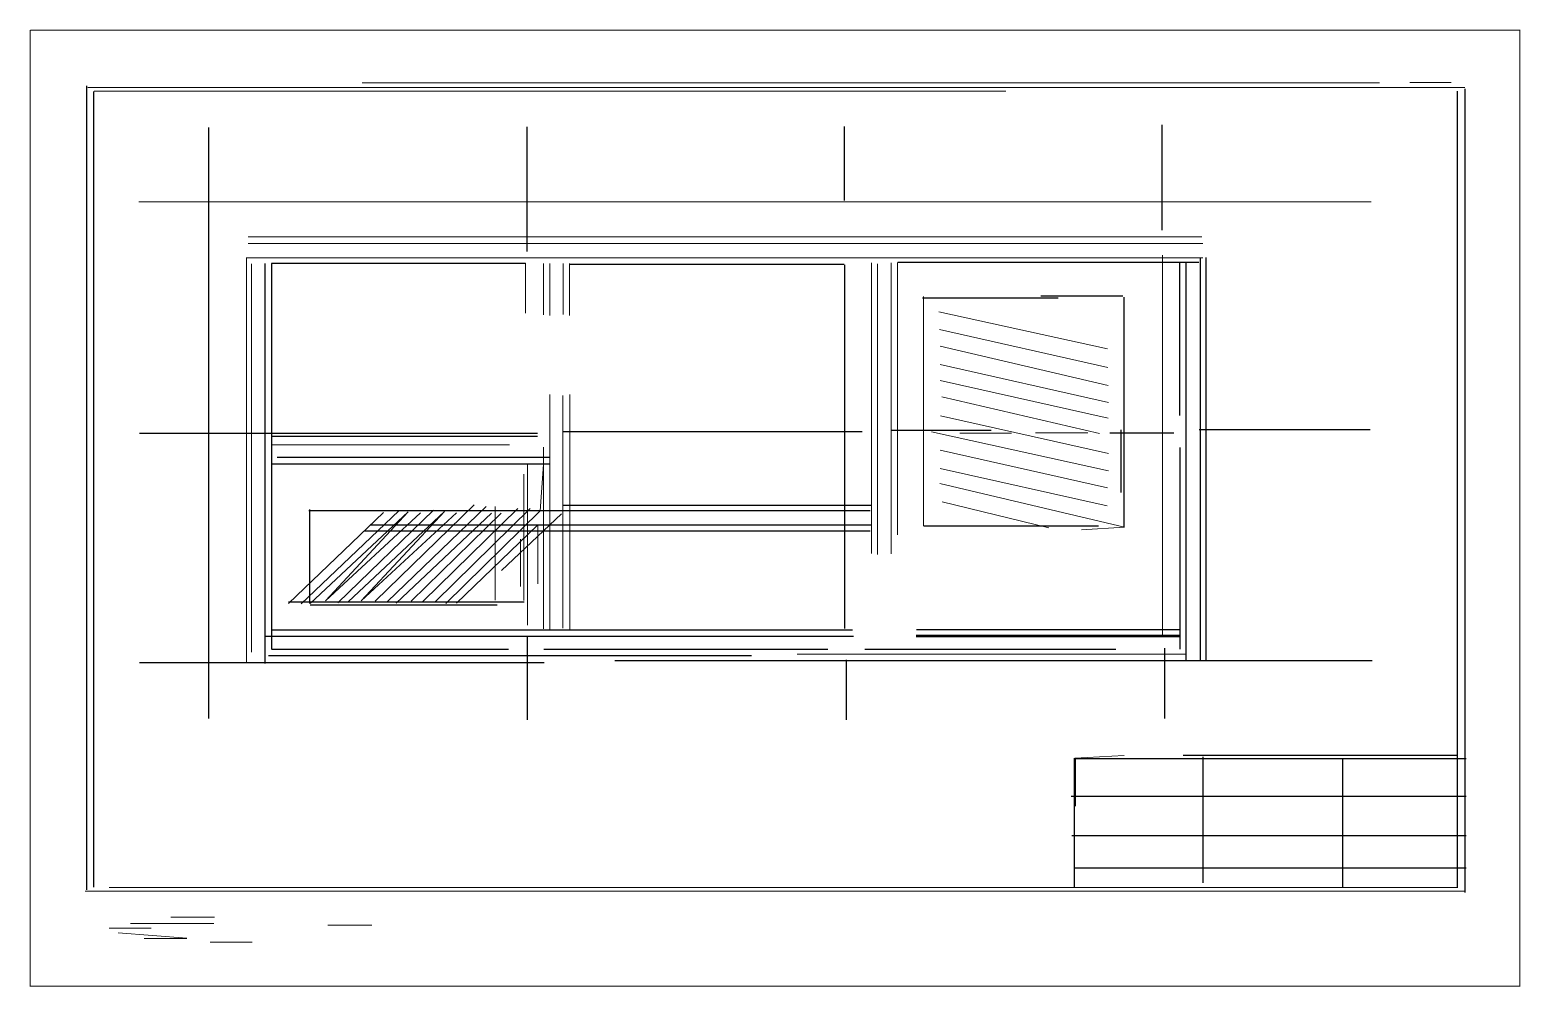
# Model space of a CAD drawing. Header units: millimetres. Extents: x 3 to 1672, y 4 to 1074.
import ezdxf

# ---------------------------------------------------------------- set-up
doc = ezdxf.new("R2010")
doc.units = ezdxf.units.MM
for name, color, linetype, lineweight in [('DETAIL', 7, 'Continuous', 9), ('GRID_OR_AXIS', 5, 'Continuous', 13), ('HATCH', 6, 'Continuous', 9), ('OUTLINE', 1, 'Continuous', 50), ('WALL_OR_FRAME', 3, 'Continuous', 25)]:
    doc.layers.add(name, color=color, linetype=linetype, lineweight=lineweight)

msp = doc.modelspace()

# ---------------------------------------------------------------- linework, layer by layer
at = {"layer": 'DETAIL'}
for p, q in [((1548.1, 1015.3), (1594.4, 1015.3)), ((1020.8, 758.6), (1209.6, 717)), ((1044.4, 622.8), (1102, 622.8)), ((1128.9, 623.1), (1187.4, 623.1)), ((578.3, 587.6), (574.5, 535.9)), ((1024.6, 545.8), (1144, 516.9)), ((571.8, 454), (571.8, 519.6)), ((1180.3, 514.6), (1228.7, 517.7)), ((552.5, 451), (552.5, 504)), ((1172.9, 258.8), (1228.1, 261.9)), ((1173.7, 258.8), (1173.7, 205.1)), ((92, 68.5), (139, 68.5)), ((161, 81), (210, 81)), ((336.6, 71.9), (386, 71.9)), ((102, 63.5), (178.9, 57.5)), ((131.3, 57.1), (178.9, 57.1)), ((205, 53), (252, 53))]:
    msp.add_line(p, q, dxfattribs=at)
at = {"layer": 'GRID_OR_AXIS'}
for p, q in [((3.5, 1073.8), (3.5, 4.1)), ((3.9, 1074), (1670.3, 1074)), ((1671, 1074.3), (1671, 3.7)), ((68.1, 1009.9), (1609.5, 1009.9)), ((75, 1005.5), (1095.6, 1005.5)), ((375, 1014.8), (1514, 1014.8)), ((125.2, 881.7), (1504.7, 881.7)), ((247.4, 842.4), (1315, 842.4)), ((247.6, 835.2), (1316.3, 835.2)), ((245.3, 819), (1316.4, 819)), ((65.1, 109.9), (1609.5, 109.9)), ((91.9, 114.3), (1601.9, 114.3)), ((3.1, 3.9), (1671.6, 3.9))]:
    msp.add_line(p, q, dxfattribs=at)
at = {"layer": 'HATCH'}
for p, q in [((245.7, 818.4), (245.7, 366)), ((1271.3, 822), (1271.3, 395.5)), ((251.3, 377.6), (251.3, 812.3)), ((558.2, 757.1), (558.2, 813)), ((578.1, 812.6), (578.1, 755.1)), ((585.1, 812.7), (585.1, 754.6)), ((600.2, 812.8), (600.2, 755.6)), ((607.3, 812.8), (607.3, 754.6)), ((945.2, 813.4), (945.2, 488)), ((952.2, 812.3), (952.2, 486.8)), ((967.2, 813.4), (967.2, 487.8)), ((974.5, 813.9), (974.5, 508.9)), ((1003.5, 775.8), (1003.5, 518.8)), ((1021.6, 738.9), (1210, 696.2)), ((1022.1, 720.3), (1210.2, 676)), ((1022.3, 699.7), (1210.5, 657.1)), ((1022.3, 681.7), (1210.2, 639.6)), ((585.3, 666.1), (585.3, 402.6)), ((600, 665), (600, 404.6)), ((607.6, 666), (607.6, 403.5)), ((1024.2, 663.3), (1200.5, 622.5)), ((1022.7, 642.2), (1210.5, 599.9)), ((1012.7, 624.2), (1210.6, 580.5)), ((274.7, 609.8), (540.2, 609.8)), ((578, 607), (578, 403.9)), ((1022.3, 603.9), (1209.6, 561.7)), ((560.1, 588.4), (560.1, 408)), ((556.2, 435.5), (556.2, 577)), ((1022.4, 583.2), (1209.3, 541.6)), ((1021.9, 566.3), (1228.7, 517.7)), ((292.7, 432.2), (399, 534)), ((307, 431.9), (416.3, 535.7)), ((316.8, 432.1), (426.5, 534.6)), ((334.1, 435.2), (426.5, 534.6)), ((347.9, 432.8), (455, 536.7)), ((359.5, 433.8), (467.3, 535)), ((373.9, 435.2), (467.3, 535)), ((389.8, 434.6), (500.6, 542.4)), ((403.4, 434.5), (514, 540.5)), ((443, 434.4), (549.6, 538.4)), ((457.1, 434.3), (563.4, 538.6)), ((468.7, 432.1), (574.5, 535.9)), ((524, 540.8), (524, 436)), ((334.1, 435.2), (440.4, 533.6)), ((373.9, 435.2), (480.6, 533.5)), ((413.1, 432.6), (519.8, 533.4)), ((430.2, 434.6), (530.6, 533.4)), ((480.9, 432.4), (571.2, 519.6)), ((531, 469), (598.2, 532.3)), ((862, 375.3), (1297.1, 375.3)), ((116, 73.9), (209, 73.9))]:
    msp.add_line(p, q, dxfattribs=at)
at = {"layer": 'OUTLINE'}
msp.add_line((995.4, 396), (1290.6, 396), dxfattribs=at)
at = {"layer": 'WALL_OR_FRAME'}
for p, q in [((66.6, 1011.7), (66.6, 111.4)), ((74.6, 114.4), (74.6, 1005.4)), ((1601, 1005.8), (1601, 114.5)), ((1609.5, 1008.1), (1609.5, 108.4)), ((1270.4, 967.9), (1270.4, 850)), ((203.1, 965.1), (203.1, 303.4)), ((559.7, 965.8), (559.7, 826)), ((914.7, 966.2), (914.7, 883.1)), ((1313.4, 819.6), (1313.4, 502.5)), ((1319.8, 819.6), (1319.8, 369)), ((266.3, 812.8), (266.3, 365)), ((273.6, 812.9), (558, 812.9)), ((273.7, 812.8), (273.7, 381.2)), ((607.5, 812), (914.9, 812)), ((915.1, 811.2), (915.1, 404.1)), ((974.8, 814.1), (1311.7, 814.1)), ((1290.1, 814.1), (1290.1, 642.6)), ((1297.4, 813.4), (1297.4, 369)), ((1002.6, 774.2), (1154.4, 774.2)), ((1135, 776.5), (1226.9, 776.5)), ((1227.8, 775.1), (1227.8, 517.7)), ((125.8, 622.8), (571.5, 622.8)), ((274.2, 619.4), (571.5, 619.4)), ((600.2, 624.5), (935, 624.5)), ((967.2, 626.3), (1079.4, 626.3)), ((1212, 623), (1284, 623)), ((1224.4, 626.4), (1224.4, 556.4)), ((1312.3, 626.9), (1503.8, 626.9)), ((1290.7, 606.7), (1290.7, 381)), ((274.2, 588.6), (585, 588.6)), ((280, 595.8), (585, 595.8)), ((1313.2, 560.1), (1313.2, 369)), ((315.6, 536.2), (944, 536.2)), ((316.2, 537.4), (316.2, 432.1)), ((600, 542.2), (945.2, 542.2)), ((384.5, 520.3), (945, 520.3)), ((1004.3, 518.9), (1199.4, 518.9)), ((377, 513.6), (944, 513.6)), ((292.7, 433.9), (556.5, 433.9)), ((316.8, 430.5), (526.3, 430.5)), ((273.8, 402.8), (924, 402.8)), ((995.8, 403), (1290.9, 403)), ((266, 395.6), (925.2, 395.6)), ((559.8, 395.4), (559.8, 302)), ((270.3, 373.8), (811, 373.8)), ((273.8, 381), (539.1, 381)), ((578.7, 380.8), (896.3, 380.8)), ((658, 368.3), (1505.8, 368.3)), ((917, 369), (917, 302)), ((937.8, 381), (1219, 381)), ((1273.4, 382), (1273.4, 303.3)), ((125.8, 366.1), (579, 366.1)), ((1172.3, 258.8), (1172.3, 114.1)), ((1172.9, 258.6), (1611, 258.6)), ((1294.2, 262.3), (1601.6, 262.3)), ((1316.4, 260.4), (1316.4, 119.5)), ((1472.8, 257.3), (1472.8, 115.1)), ((1169, 216.4), (1611, 216.4)), ((1169.5, 172.2), (1611, 172.2)), ((1173.1, 136.1), (1611, 136.1))]:
    msp.add_line(p, q, dxfattribs=at)

doc.saveas('drawing.dxf')
